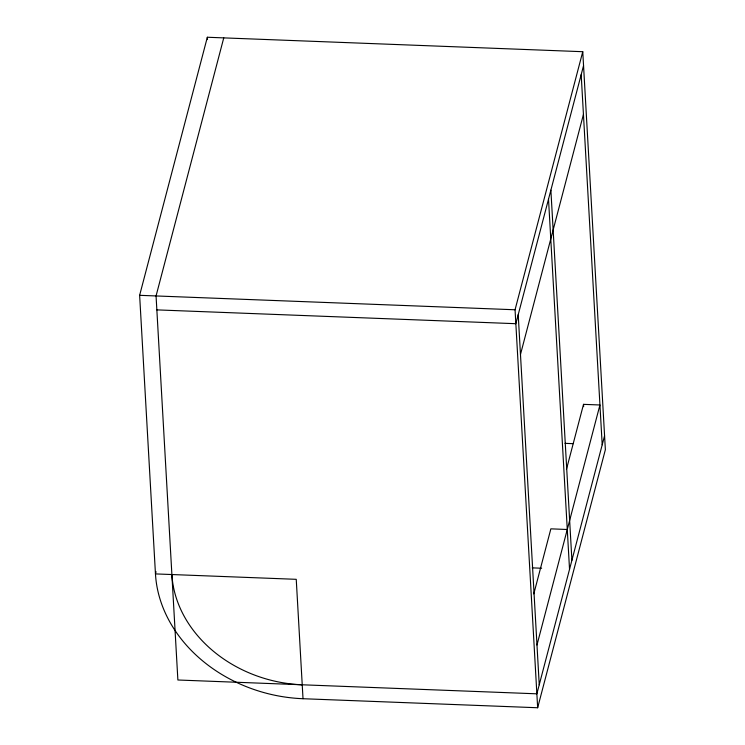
<?xml version="1.0" encoding="UTF-8"?>
<svg xmlns="http://www.w3.org/2000/svg" width="745" height="745" viewBox="0 0 745 745"><rect width="100%" height="100%" fill="white"/><g stroke="black" fill="none" stroke-linecap="round" stroke-linejoin="round"><path stroke-width="1.12" d="M139.632 295.318L207.343 37.25L582.758 51.703L605.368 449.682L537.657 707.75L303.019 698.717A142.397 117.775 14.7 0 1 155.463 573.911L139.632 295.318L515.056 309.771L582.758 51.703M223.761 37.883L156.059 295.951L177.878 679.999L536.866 693.818L604.577 435.751M156.05 571.666L155.463 573.911L296.24 579.321L303.019 698.717M583.549 65.625L515.847 323.703L156.85 309.883M520.476 354.471L583.437 114.46M533.793 593.886L550.862 528.838L567.271 529.499M566.451 469.397L583.521 404.349L599.939 404.982L536.977 644.993M565.027 443.349L573.166 443.666M532.219 567.867L541.652 568.23M581.184 74.658L602.202 444.784M583.521 404.349L583.652 406.621M550.881 190.152L571.909 560.268M548.516 199.185L569.534 569.301M518.213 314.669L539.24 684.785M515.056 309.771L537.657 707.75M207.343 37.25L207.473 39.569M302.228 684.785A125.784 104.039 14.7 0 1 171.881 574.535"/></g></svg>
